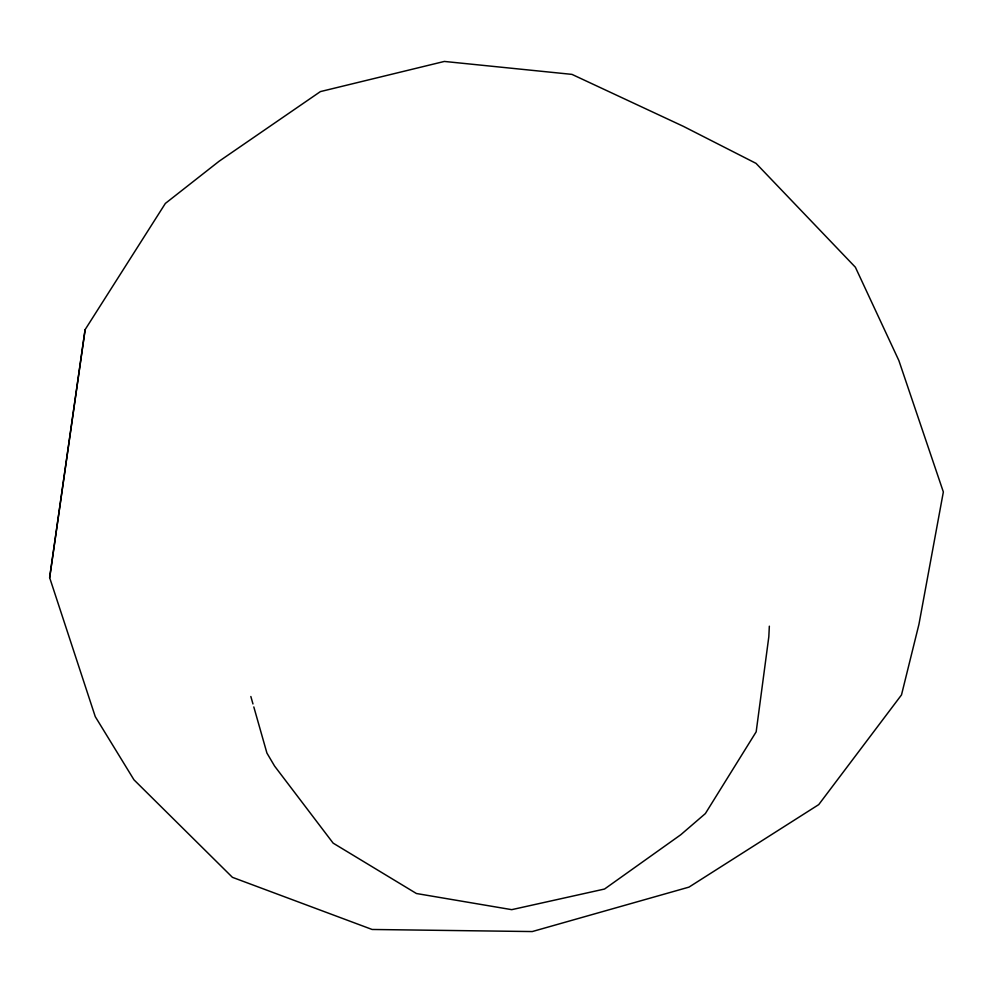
<?xml version="1.0" encoding="UTF-8"?>
<svg xmlns="http://www.w3.org/2000/svg" width="993" height="993" viewBox="0 0 993 993"><rect width="100%" height="100%" fill="white"/><g stroke="black" fill="none" stroke-linecap="round" stroke-linejoin="round"><path stroke-width="1.49" d="M769.339 626.173L768.818 636.774L756.17 731.829L705.365 813.577L680.726 834.778L604.538 889.033L511.73 909.662L416.427 893.514L333.139 843.131L274.589 766.075L266.918 753.066L253.811 706.929M49.65 577.653L85.113 329.639L165.359 203.428L219.118 161.238L320.404 91.592L444.343 61.442L571.956 74.376L683.42 126.372L756.021 163.361L855.383 267.229L898.876 360.571L943.35 491.957L918.947 624.299L901.495 694.914L818.729 804.615L688.981 887.121L532.26 931.558L372.127 929.473L232.424 877.328L133.968 779.815L95.266 716.648L49.65 577.653L85.113 329.639M250.844 696.503L252.967 703.95"/></g></svg>
